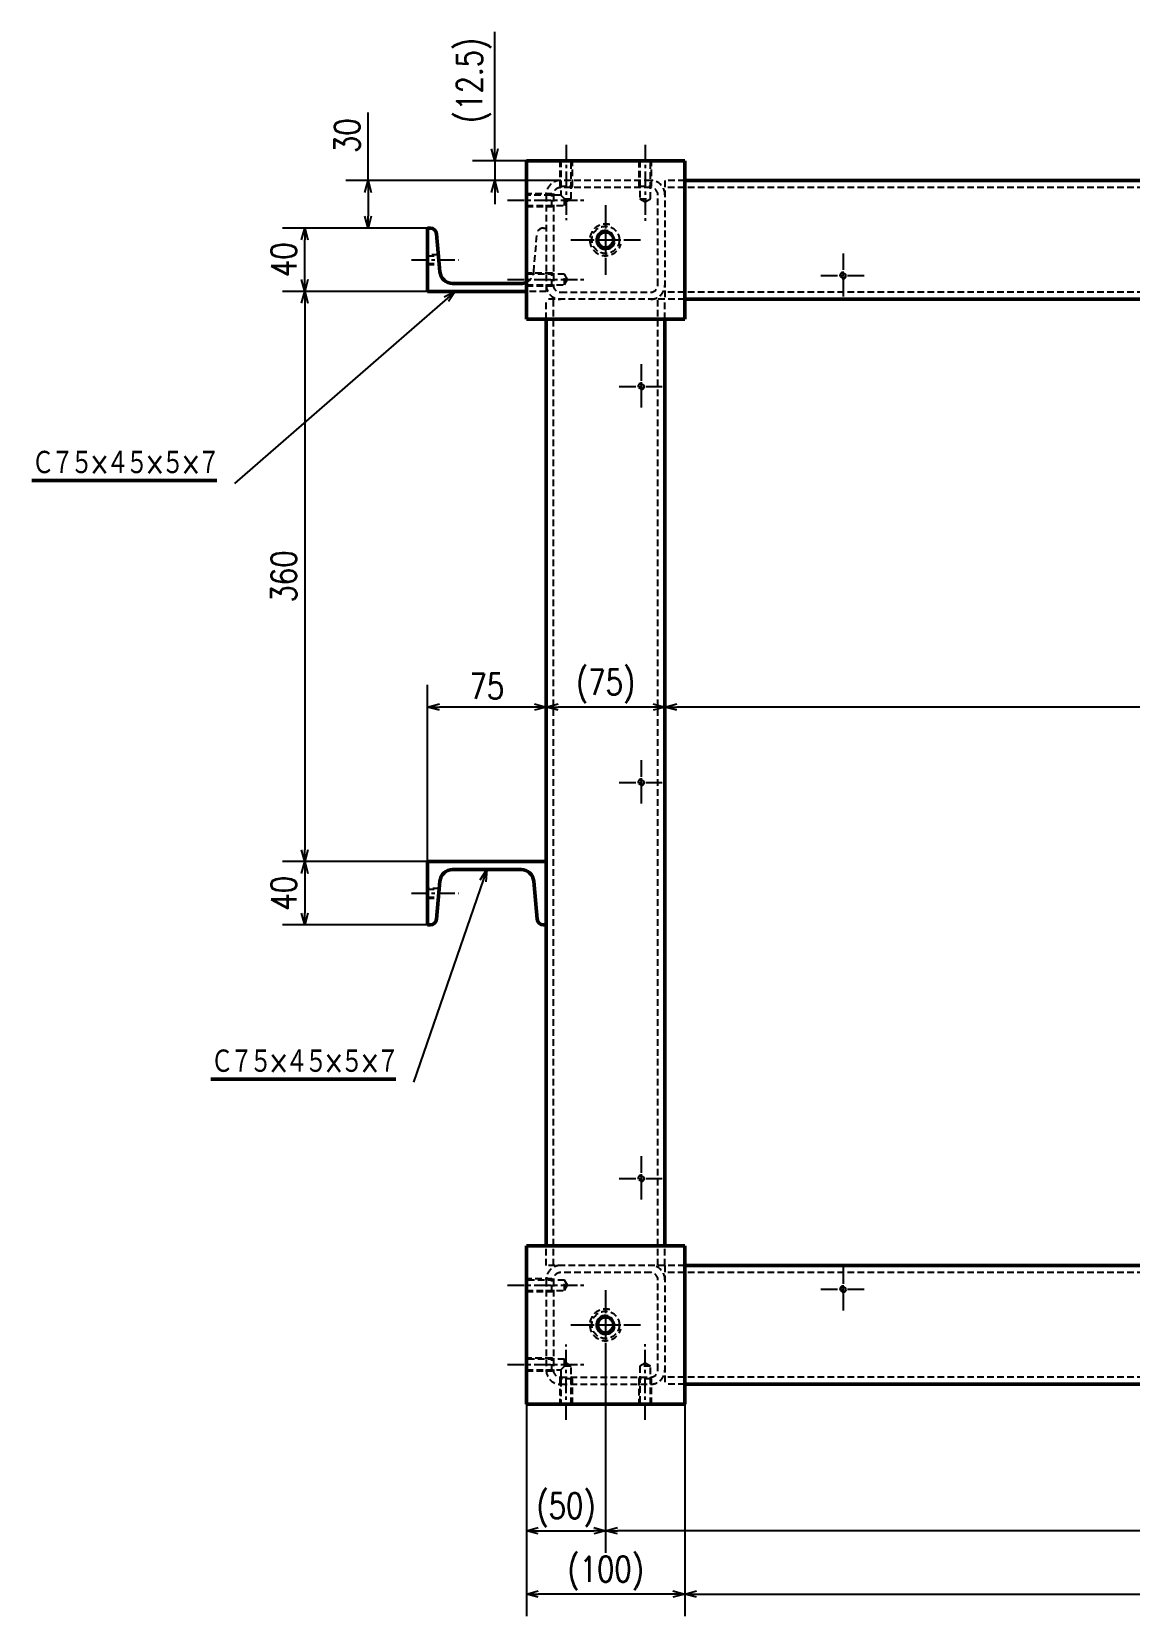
# Model space of a CAD drawing. Header units: millimetres. Extents: x -2067 to 1403, y -5380 to 1186.
# Drawn here: x -1212 to -519, y 186 to 1186 of the extents above; entities that cross this region are included whole.
import ezdxf

# ---------------------------------------------------------------- set-up
doc = ezdxf.new("R2010")
doc.units = ezdxf.units.MM
doc.header["$LTSCALE"] = 0.331102
doc.linetypes.add('CENTER', pattern=[50.8, 31.75, -6.35, 6.35, -6.35])
doc.linetypes.add('DASHED', pattern=[19.05, 12.7, -6.35])
doc.layers.add('設計用（構成部品類）', color=7, linetype='Continuous')
doc.styles.get("Standard").update_dxf_attribs({"font": 'txt', "bigfont": 'extfont2'})
doc.dimstyles.get("Standard").update_dxf_attribs({"dimtxt": 2.5, "dimasz": 2.5, "dimexe": 1.25, "dimexo": 0.625, "dimtad": 1, "dimzin": 0, "dimdsep": 46, "dimtxsty": 'Standard', "dimcen": 2.5, "dimadec": 0, "dimazin": 0, "dimtfac": 0.75, "dimtmove": 0, "dimatfit": 3, "dimfxl": 1, "dimarcsym": 0})

# ---------------------------------------------------------------- blocks, each defined once
blk = doc.blocks.new('_OPEN30')
at = {"color": 0, "linetype": 'ByBlock', "lineweight": -2}
for p, q in [((-1, 0.267949), (0, 0)), ((0, 0), (-1, -0.267949)), ((0, 0), (-1, 0))]:
    blk.add_line(p, q, dxfattribs=at)
blk = doc.blocks.new('*D233')
at = {"layer": 'Defpoints', "color": 0}
for p in [(-850, 352), (-50, 352), (-850, 240)]:
    blk.add_point(p, dxfattribs=at)
at = {"layer": '設計用（構成部品類）', "color": 0, "linetype": 'Continuous', "lineweight": 25}
for p, q in [((-850, 352), (-850, 226)), ((-50, 352), (-50, 226)), ((-57.5, 240), (-842.5, 240))]:
    blk.add_line(p, q, dxfattribs=at)
at = {"layer": '設計用（構成部品類）', "color": 0, "lineweight": 25, "xscale": 7.5, "yscale": 7.5, "zscale": 7.5}
for p, rotation in [((-850, 240), 180), ((-50, 240), 360)]:
    blk.add_blockref('_OPEN30', p, dxfattribs=dict(at, rotation=rotation))
at = {"layer": '設計用（構成部品類）', "color": 0, "lineweight": 50, "insert": (-450, 253.168), "char_height": 16, "attachment_point": 5}
blk.add_mtext('\\W0.800000;800', dxfattribs=at)
blk = doc.blocks.new('*D234')
at = {"layer": 'Defpoints', "color": 0}
for p in [(-850, 352), (-900, 320), (-850, 240)]:
    blk.add_point(p, dxfattribs=at)
at = {"layer": '設計用（構成部品類）', "color": 0, "linetype": 'Continuous', "lineweight": 25}
for p, q in [((-850, 352), (-850, 226)), ((-900, 320), (-900, 226)), ((-892.5, 240), (-857.5, 240))]:
    blk.add_line(p, q, dxfattribs=at)
at = {"layer": '設計用（構成部品類）', "color": 0, "lineweight": 25, "xscale": 7.5, "yscale": 7.5, "zscale": 7.5, "rotation": 180}
blk.add_blockref('_OPEN30', (-900, 240), dxfattribs=at)
at = {"layer": '設計用（構成部品類）', "color": 0, "lineweight": 25, "xscale": 7.5, "yscale": 7.5, "zscale": 7.5}
blk.add_blockref('_OPEN30', (-850, 240), dxfattribs=at)
at = {"layer": '設計用（構成部品類）', "color": 0, "lineweight": 50, "insert": (-875, 253.168), "char_height": 16, "attachment_point": 5}
blk.add_mtext('\\W0.800000;(50)', dxfattribs=at)
blk = doc.blocks.new('*D235')
at = {"layer": 'Defpoints', "color": 0}
for p in [(-900, 320), (-800, 320), (-900, 200)]:
    blk.add_point(p, dxfattribs=at)
at = {"layer": '設計用（構成部品類）', "color": 0, "linetype": 'Continuous', "lineweight": 25}
for p, q in [((-900, 320), (-900, 186)), ((-800, 320), (-800, 186)), ((-807.5, 200), (-892.5, 200))]:
    blk.add_line(p, q, dxfattribs=at)
at = {"layer": '設計用（構成部品類）', "color": 0, "lineweight": 25, "xscale": 7.5, "yscale": 7.5, "zscale": 7.5, "rotation": 180}
blk.add_blockref('_OPEN30', (-900, 200), dxfattribs=at)
at = {"layer": '設計用（構成部品類）', "color": 0, "lineweight": 25, "xscale": 7.5, "yscale": 7.5, "zscale": 7.5}
blk.add_blockref('_OPEN30', (-800, 200), dxfattribs=at)
at = {"layer": '設計用（構成部品類）', "color": 0, "lineweight": 50, "insert": (-850, 213.168), "char_height": 16, "attachment_point": 5}
blk.add_mtext('\\W0.800000;(100)', dxfattribs=at)
blk = doc.blocks.new('*D236')
at = {"layer": 'Defpoints', "color": 0}
for p in [(-800, 320), (-100, 320), (-100, 200)]:
    blk.add_point(p, dxfattribs=at)
at = {"layer": '設計用（構成部品類）', "color": 0, "linetype": 'Continuous', "lineweight": 25}
for p, q in [((-800, 320), (-800, 186)), ((-100, 320), (-100, 186)), ((-792.5, 200), (-107.5, 200))]:
    blk.add_line(p, q, dxfattribs=at)
at = {"layer": '設計用（構成部品類）', "color": 0, "lineweight": 25, "xscale": 7.5, "yscale": 7.5, "zscale": 7.5, "rotation": 180}
blk.add_blockref('_OPEN30', (-800, 200), dxfattribs=at)
at = {"layer": '設計用（構成部品類）', "color": 0, "lineweight": 25, "xscale": 7.5, "yscale": 7.5, "zscale": 7.5}
blk.add_blockref('_OPEN30', (-100, 200), dxfattribs=at)
at = {"layer": '設計用（構成部品類）', "color": 0, "lineweight": 50, "insert": (-450, 213.168), "char_height": 16, "attachment_point": 5}
blk.add_mtext('\\W0.800000;(700)', dxfattribs=at)
blk = doc.blocks.new('*D245')
at = {"layer": 'Defpoints', "color": 0}
for p in [(-812.5, 1005), (-87.5, 1005), (-812.5, 760)]:
    blk.add_point(p, dxfattribs=at)
at = {"layer": '設計用（構成部品類）', "color": 0, "linetype": 'Continuous', "lineweight": 25}
blk.add_line((-95, 760), (-805, 760), dxfattribs=at)
at = {"layer": '設計用（構成部品類）', "color": 0, "lineweight": 25, "xscale": 7.5, "yscale": 7.5, "zscale": 7.5}
for p, rotation in [((-812.5, 760), 180), ((-87.5, 760), 360)]:
    blk.add_blockref('_OPEN30', p, dxfattribs=dict(at, rotation=rotation))
at = {"layer": '設計用（構成部品類）', "color": 0, "lineweight": 50, "insert": (-450, 773.168), "char_height": 16, "attachment_point": 5}
blk.add_mtext('\\W0.800000;(725)', dxfattribs=at)
blk = doc.blocks.new('*D246')
at = {"layer": 'Defpoints', "color": 0}
for p in [(-887.5, 1005), (-812.5, 1005), (-887.5, 760)]:
    blk.add_point(p, dxfattribs=at)
at = {"layer": '設計用（構成部品類）', "color": 0, "linetype": 'Continuous', "lineweight": 25}
blk.add_line((-820, 760), (-880, 760), dxfattribs=at)
at = {"layer": '設計用（構成部品類）', "color": 0, "lineweight": 25, "xscale": 7.5, "yscale": 7.5, "zscale": 7.5, "rotation": 180}
blk.add_blockref('_OPEN30', (-887.5, 760), dxfattribs=at)
at = {"layer": '設計用（構成部品類）', "color": 0, "lineweight": 25, "xscale": 7.5, "yscale": 7.5, "zscale": 7.5}
blk.add_blockref('_OPEN30', (-812.5, 760), dxfattribs=at)
at = {"layer": '設計用（構成部品類）', "color": 0, "lineweight": 50, "insert": (-850, 773.168), "char_height": 16, "attachment_point": 5}
blk.add_mtext('\\W0.800000;(75)', dxfattribs=at)
blk = doc.blocks.new('*D247')
at = {"layer": 'Defpoints', "color": 0}
for p in [(-878.5, 1092.5), (-1000, 1062.5), (-962.5, 1062.5)]:
    blk.add_point(p, dxfattribs=at)
at = {"layer": '設計用（構成部品類）', "color": 0, "linetype": 'Continuous', "lineweight": 25}
for p, q in [((-1000, 1092.5), (-1000, 1135.5)), ((-878.5, 1092.5), (-1014, 1092.5)), ((-1000, 1085), (-1000, 1070)), ((-962.5, 1062.5), (-1014, 1062.5))]:
    blk.add_line(p, q, dxfattribs=at)
at = {"layer": '設計用（構成部品類）', "color": 0, "lineweight": 25, "xscale": 7.5, "yscale": 7.5, "zscale": 7.5}
for p, rotation in [((-1000, 1092.5), 90), ((-1000, 1062.5), 270)]:
    blk.add_blockref('_OPEN30', p, dxfattribs=dict(at, rotation=rotation))
at = {"layer": '設計用（構成部品類）', "color": 0, "lineweight": 50, "insert": (-1013.2, 1120.8), "char_height": 16, "attachment_point": 5, "rotation": 90}
blk.add_mtext('\\W0.800000;30', dxfattribs=at)
blk = doc.blocks.new('*D248')
at = {"layer": 'Defpoints', "color": 0}
for p in [(-1040, 1062.5), (-962.5, 1062.5), (-962.5, 1022.5)]:
    blk.add_point(p, dxfattribs=at)
at = {"layer": '設計用（構成部品類）', "color": 0, "linetype": 'Continuous', "lineweight": 25}
for p, q in [((-962.5, 1062.5), (-1054, 1062.5)), ((-1040, 1030), (-1040, 1055)), ((-962.5, 1022.5), (-1054, 1022.5))]:
    blk.add_line(p, q, dxfattribs=at)
at = {"layer": '設計用（構成部品類）', "color": 0, "lineweight": 25, "xscale": 7.5, "yscale": 7.5, "zscale": 7.5}
for p, rotation in [((-1040, 1062.5), 90), ((-1040, 1022.5), 270)]:
    blk.add_blockref('_OPEN30', p, dxfattribs=dict(at, rotation=rotation))
at = {"layer": '設計用（構成部品類）', "color": 0, "lineweight": 50, "insert": (-1053.3, 1042.5), "char_height": 16, "attachment_point": 5, "rotation": 90}
blk.add_mtext('\\W0.800000;40', dxfattribs=at)
blk = doc.blocks.new('*D249')
at = {"layer": 'Defpoints', "color": 0}
for p in [(-887.5, 1005), (-962.5, 760), (-962.5, 662.5)]:
    blk.add_point(p, dxfattribs=at)
at = {"layer": '設計用（構成部品類）', "color": 0, "linetype": 'Continuous', "lineweight": 25}
for p, q in [((-962.5, 662.5), (-962.5, 774)), ((-895, 760), (-955, 760))]:
    blk.add_line(p, q, dxfattribs=at)
at = {"layer": '設計用（構成部品類）', "color": 0, "lineweight": 25, "xscale": 7.5, "yscale": 7.5, "zscale": 7.5, "rotation": 180}
blk.add_blockref('_OPEN30', (-962.5, 760), dxfattribs=at)
at = {"layer": '設計用（構成部品類）', "color": 0, "lineweight": 25, "xscale": 7.5, "yscale": 7.5, "zscale": 7.5}
blk.add_blockref('_OPEN30', (-887.5, 760), dxfattribs=at)
at = {"layer": '設計用（構成部品類）', "color": 0, "lineweight": 50, "insert": (-925, 773.168), "char_height": 16, "attachment_point": 5}
blk.add_mtext('\\W0.800000;75', dxfattribs=at)
blk = doc.blocks.new('*D250')
at = {"layer": 'Defpoints', "color": 0}
for p in [(-962.5, 1022.5), (-1040, 662.5), (-962.5, 662.5)]:
    blk.add_point(p, dxfattribs=at)
at = {"layer": '設計用（構成部品類）', "color": 0, "linetype": 'Continuous', "lineweight": 25}
for p, q in [((-962.5, 1022.5), (-1054, 1022.5)), ((-1040, 1015), (-1040, 670)), ((-962.5, 662.5), (-1054, 662.5))]:
    blk.add_line(p, q, dxfattribs=at)
at = {"layer": '設計用（構成部品類）', "color": 0, "lineweight": 25, "xscale": 7.5, "yscale": 7.5, "zscale": 7.5}
for p, rotation in [((-1040, 1022.5), 90), ((-1040, 662.5), 270)]:
    blk.add_blockref('_OPEN30', p, dxfattribs=dict(at, rotation=rotation))
at = {"layer": '設計用（構成部品類）', "color": 0, "lineweight": 50, "insert": (-1053.2, 842.5), "char_height": 16, "attachment_point": 5, "rotation": 90}
blk.add_mtext('\\W0.800000;360', dxfattribs=at)
blk = doc.blocks.new('*D251')
at = {"layer": 'Defpoints', "color": 0}
for p in [(-962.5, 662.5), (-1040, 622.5), (-960.7, 622.5)]:
    blk.add_point(p, dxfattribs=at)
at = {"layer": '設計用（構成部品類）', "color": 0, "linetype": 'Continuous', "lineweight": 25}
for p, q in [((-962.5, 662.5), (-1054, 662.5)), ((-1040, 655), (-1040, 630)), ((-960.7, 622.5), (-1054, 622.5))]:
    blk.add_line(p, q, dxfattribs=at)
at = {"layer": '設計用（構成部品類）', "color": 0, "lineweight": 25, "xscale": 7.5, "yscale": 7.5, "zscale": 7.5}
for p, rotation in [((-1040, 662.5), 90), ((-1040, 622.5), 270)]:
    blk.add_blockref('_OPEN30', p, dxfattribs=dict(at, rotation=rotation))
at = {"layer": '設計用（構成部品類）', "color": 0, "lineweight": 50, "insert": (-1053.3, 642.5), "char_height": 16, "attachment_point": 5, "rotation": 90}
blk.add_mtext('\\W0.800000;40', dxfattribs=at)
blk = doc.blocks.new('*D252')
at = {"layer": 'Defpoints', "color": 0}
for p in [(-900, 1105), (-920, 1092.5), (-878.5, 1092.5)]:
    blk.add_point(p, dxfattribs=at)
at = {"layer": '設計用（構成部品類）', "color": 0, "linetype": 'Continuous', "lineweight": 25}
for p, q in [((-920, 1105), (-920, 1186.4)), ((-920, 1112.5), (-920, 1120)), ((-900, 1105), (-934, 1105)), ((-920, 1105), (-920, 1092.5)), ((-878.5, 1092.5), (-934, 1092.5)), ((-920, 1085), (-920, 1077.5))]:
    blk.add_line(p, q, dxfattribs=at)
at = {"layer": '設計用（構成部品類）', "color": 0, "lineweight": 25, "xscale": 7.5, "yscale": 7.5, "zscale": 7.5}
for p, rotation in [((-920, 1105), 270), ((-920, 1092.5), 90)]:
    blk.add_blockref('_OPEN30', p, dxfattribs=dict(at, rotation=rotation))
at = {"layer": '設計用（構成部品類）', "color": 0, "lineweight": 50, "insert": (-933.2, 1155.7), "char_height": 16, "attachment_point": 5, "rotation": 90}
blk.add_mtext('\\W0.800000;(12.5)', dxfattribs=at)
blk = doc.blocks.new('JZB_0047')
at = {"layer": '設計用（構成部品類）', "color": 8, "linetype": 'CENTER', "lineweight": 25}
blk.add_line((0, 3), (29.5, 3), dxfattribs=at)
at = {"layer": '設計用（構成部品類）', "color": 254, "linetype": 'DASHED', "lineweight": 25}
for p, q in [((17.5, 6), (10, 6)), ((10, 5.5), (17.5, 5.5)), ((10, 0.5), (17, 0.5)), ((10, 0), (17, 0))]:
    blk.add_line(p, q, dxfattribs=at)
blk = doc.blocks.new('JZB_0061')
at = {"layer": '設計用（構成部品類）', "color": 8, "linetype": 'CENTER', "lineweight": 25}
for p, q in [((14, 28), (14, 0)), ((0, 14), (28, 14))]:
    blk.add_line(p, q, dxfattribs=at)
at = {"layer": '設計用（構成部品類）', "color": 254, "linetype": 'DASHED', "lineweight": 25}
blk.add_circle((14, 14), 1.62, dxfattribs=at)
blk.add_arc((14, 14), 2, 75, 345, dxfattribs=at)
blk = doc.blocks.new('JZB_0062')
at = {"layer": '設計用（構成部品類）', "color": 8, "linetype": 'CENTER', "lineweight": 25}
for p, q in [((14, 28), (14, 0)), ((0, 14), (28, 14))]:
    blk.add_line(p, q, dxfattribs=at)
at = {"layer": '設計用（構成部品類）', "color": 254, "linetype": 'DASHED', "lineweight": 25}
blk.add_circle((14, 14), 1.62, dxfattribs=at)
blk.add_arc((14, 14), 2, 75, 345, dxfattribs=at)
blk = doc.blocks.new('JZB_0063')
at = {"layer": '設計用（構成部品類）', "color": 8, "linetype": 'CENTER', "lineweight": 25}
for p, q in [((14, 28), (14, 0)), ((0, 14), (28, 14))]:
    blk.add_line(p, q, dxfattribs=at)
at = {"layer": '設計用（構成部品類）', "color": 254, "linetype": 'DASHED', "lineweight": 25}
blk.add_circle((14, 14), 1.62, dxfattribs=at)
blk.add_arc((14, 14), 2, 75, 345, dxfattribs=at)
blk = doc.blocks.new('JZB_0064')
at = {"layer": '設計用（構成部品類）', "color": 8, "linetype": 'CENTER', "lineweight": 25}
blk.add_line((0, 4), (49.9, 4), dxfattribs=at)
at = {"layer": '設計用（構成部品類）', "color": 254, "linetype": 'DASHED', "lineweight": 25}
for p, q in [((28, 8), (12, 8)), ((36, 7.3), (12, 7.3)), ((12, 0.7), (36, 0.7)), ((28, 0), (28, 8)), ((29.2, 7.3), (28, 8)), ((28, 0), (29.2, 0.7)), ((37.9, 4), (36, 7.3)), ((36, 0.7), (36, 7.3)), ((36, 0.7), (37.9, 4)), ((12, 0), (28, 0))]:
    blk.add_line(p, q, dxfattribs=at)
blk = doc.blocks.new('JZB_0065')
at = {"layer": '設計用（構成部品類）', "color": 8, "linetype": 'CENTER', "lineweight": 25}
blk.add_line((0, 4), (49.6, 4), dxfattribs=at)
at = {"layer": '設計用（構成部品類）', "color": 254, "linetype": 'DASHED', "lineweight": 25}
for p, q in [((28, 8), (12, 8)), ((33.7, 7.3), (12, 7.3)), ((12, 0.7), (36, 0.7)), ((28, 0), (28, 8)), ((29.2, 7.3), (28, 8)), ((28, 0), (29.2, 0.7)), ((36, 0.7), (36, 5)), ((36, 0.7), (37.6, 3.4)), ((12, 0), (28, 0))]:
    blk.add_line(p, q, dxfattribs=at)
blk = doc.blocks.new('JZB_0066')
at = {"layer": '設計用（構成部品類）', "color": 8, "linetype": 'CENTER', "lineweight": 25}
blk.add_line((4, 47.6), (4, 0), dxfattribs=at)
at = {"layer": '設計用（構成部品類）', "color": 254, "linetype": 'DASHED', "lineweight": 25}
for p, q in [((0, 37.6), (0, 21.6)), ((0.7, 37.6), (0.7, 15.9)), ((7.3, 13.6), (7.3, 37.6)), ((8, 21.6), (8, 37.6)), ((0, 21.6), (0.7, 20.4)), ((0, 21.6), (8, 21.6)), ((7.3, 20.4), (8, 21.6)), ((3, 13.6), (7.3, 13.6)), ((4.6, 12), (7.3, 13.6))]:
    blk.add_line(p, q, dxfattribs=at)
blk = doc.blocks.new('JZB_0067')
at = {"layer": '設計用（構成部品類）', "color": 8, "linetype": 'CENTER', "lineweight": 25}
blk.add_line((4, 47.9), (4, 0), dxfattribs=at)
at = {"layer": '設計用（構成部品類）', "color": 254, "linetype": 'DASHED', "lineweight": 25}
for p, q in [((0, 37.9), (0, 21.9)), ((0.7, 37.9), (0.7, 13.9)), ((7.3, 13.9), (7.3, 37.9)), ((8, 21.9), (8, 37.9)), ((0, 21.9), (0.7, 20.8)), ((0, 21.9), (8, 21.9)), ((7.3, 20.8), (8, 21.9)), ((0.7, 13.9), (4, 12)), ((0.7, 13.9), (7.3, 13.9)), ((4, 12), (7.3, 13.9))]:
    blk.add_line(p, q, dxfattribs=at)
blk = doc.blocks.new('JZB_0068')
at = {"layer": '設計用（構成部品類）', "color": 8, "linetype": 'CENTER', "lineweight": 25}
for p, q in [((22, 44), (22, 0)), ((0, 22), (44, 22))]:
    blk.add_line(p, q, dxfattribs=at)
at = {"layer": '設計用（構成部品類）', "color": 254, "linetype": 'DASHED', "lineweight": 25}
blk.add_circle((22, 22), 8.65, dxfattribs=at)
blk.add_arc((22, 22), 10, 75, 345, dxfattribs=at)
blk = doc.blocks.new('JZB_0069')
at = {"layer": '設計用（構成部品類）', "color": 8, "linetype": 'CENTER', "lineweight": 25}
blk.add_line((0, 4), (49.6, 4), dxfattribs=at)
at = {"layer": '設計用（構成部品類）', "color": 254, "linetype": 'DASHED', "lineweight": 25}
for p, q in [((28, 8), (12, 8)), ((36, 7.3), (12, 7.3)), ((12, 0.7), (33.7, 0.7)), ((29.2, 7.3), (28, 8)), ((28, 0), (28, 8)), ((28, 0), (29.2, 0.7)), ((36, 3), (36, 7.3)), ((37.6, 4.6), (36, 7.3)), ((37.6, 4.6), (37.5, 4.5)), ((12, 0), (28, 0))]:
    blk.add_line(p, q, dxfattribs=at)
blk = doc.blocks.new('JZB_0070')
at = {"layer": '設計用（構成部品類）', "color": 8, "linetype": 'CENTER', "lineweight": 25}
blk.add_line((0, 4), (49.9, 4), dxfattribs=at)
at = {"layer": '設計用（構成部品類）', "color": 254, "linetype": 'DASHED', "lineweight": 25}
for p, q in [((28, 8), (12, 8)), ((36, 7.3), (12, 7.3)), ((12, 0.7), (36, 0.7)), ((29.2, 7.3), (28, 8)), ((28, 0), (28, 8)), ((28, 0), (29.2, 0.7)), ((37.9, 4), (36, 7.3)), ((36, 0.7), (36, 7.3)), ((36, 0.7), (37.9, 4)), ((12, 0), (28, 0))]:
    blk.add_line(p, q, dxfattribs=at)
blk = doc.blocks.new('JZB_0071')
at = {"layer": '設計用（構成部品類）', "color": 8, "linetype": 'CENTER', "lineweight": 25}
blk.add_line((4, 0), (4, 47.9), dxfattribs=at)
at = {"layer": '設計用（構成部品類）', "color": 254, "linetype": 'DASHED', "lineweight": 25}
for p, q in [((4, 35.9), (0.7, 34)), ((0.7, 34), (0.7, 10)), ((7.3, 34), (0.7, 34)), ((7.3, 34), (4, 35.9)), ((7.3, 10), (7.3, 34)), ((0.7, 27.2), (0, 26)), ((0, 26), (0, 10)), ((8, 26), (0, 26)), ((8, 26), (7.3, 27.2)), ((8, 10), (8, 26))]:
    blk.add_line(p, q, dxfattribs=at)
blk = doc.blocks.new('JZB_0072')
at = {"layer": '設計用（構成部品類）', "color": 8, "linetype": 'CENTER', "lineweight": 25}
blk.add_line((4, 0), (4, 47.6), dxfattribs=at)
at = {"layer": '設計用（構成部品類）', "color": 254, "linetype": 'DASHED', "lineweight": 25}
for p, q in [((0.7, 31.7), (0.7, 10)), ((7.3, 34), (3, 34)), ((7.3, 34), (4.6, 35.6)), ((7.3, 10), (7.3, 34)), ((0.7, 27.2), (0, 26)), ((0, 26), (0, 10)), ((8, 26), (0, 26)), ((8, 26), (7.3, 27.2)), ((8, 10), (8, 26))]:
    blk.add_line(p, q, dxfattribs=at)
blk = doc.blocks.new('JZB_0073')
at = {"layer": '設計用（構成部品類）', "color": 8, "linetype": 'CENTER', "lineweight": 25}
for p, q in [((22, 44), (22, 0)), ((0, 22), (44, 22))]:
    blk.add_line(p, q, dxfattribs=at)
at = {"layer": '設計用（構成部品類）', "color": 254, "linetype": 'DASHED', "lineweight": 25}
blk.add_circle((22, 22), 8.65, dxfattribs=at)
blk.add_arc((22, 22), 10, 75, 345, dxfattribs=at)
blk = doc.blocks.new('JZB_0074')
at = {"layer": '設計用（構成部品類）', "color": 8, "linetype": 'CENTER', "lineweight": 25}
for p, q in [((14, 28), (14, 0)), ((0, 14), (28, 14))]:
    blk.add_line(p, q, dxfattribs=at)
at = {"layer": '設計用（構成部品類）', "color": 254, "linetype": 'DASHED', "lineweight": 25}
blk.add_circle((14, 14), 1.62, dxfattribs=at)
blk.add_arc((14, 14), 2, 75, 345, dxfattribs=at)
blk = doc.blocks.new('JZB_0079')
at = {"layer": '設計用（構成部品類）', "color": 8, "linetype": 'CENTER', "lineweight": 25}
for p, q in [((14, 28), (14, 0)), ((0, 14), (28, 14))]:
    blk.add_line(p, q, dxfattribs=at)
at = {"layer": '設計用（構成部品類）', "color": 254, "linetype": 'DASHED', "lineweight": 25}
blk.add_circle((14, 14), 1.62, dxfattribs=at)
blk.add_arc((14, 14), 2, 75, 345, dxfattribs=at)
blk = doc.blocks.new('JZB_0080')
at = {"layer": '設計用（構成部品類）', "color": 8, "linetype": 'CENTER', "lineweight": 25}
for p, q in [((18, 36), (18, 0)), ((0, 18), (36, 18))]:
    blk.add_line(p, q, dxfattribs=at)
at = {"layer": '設計用（構成部品類）', "color": 254, "linetype": 'Continuous', "lineweight": 50}
blk.add_circle((18, 18), 5.05, dxfattribs=at)
at = {"layer": '設計用（構成部品類）', "color": 254, "linetype": 'Continuous', "lineweight": 25}
blk.add_arc((18, 18), 6, 75, 345, dxfattribs=at)
blk = doc.blocks.new('JZB_0081')
at = {"layer": '設計用（構成部品類）', "color": 8, "linetype": 'CENTER', "lineweight": 25}
for p, q in [((18, 36), (18, 0)), ((0, 18), (36, 18))]:
    blk.add_line(p, q, dxfattribs=at)
at = {"layer": '設計用（構成部品類）', "color": 254, "linetype": 'Continuous', "lineweight": 50}
blk.add_circle((18, 18), 5.05, dxfattribs=at)
at = {"layer": '設計用（構成部品類）', "color": 254, "linetype": 'Continuous', "lineweight": 25}
blk.add_arc((18, 18), 6, 75, 345, dxfattribs=at)
blk = doc.blocks.new('JZB_0084')
at = {"layer": '設計用（構成部品類）', "color": 8, "linetype": 'CENTER', "lineweight": 25}
blk.add_line((0, 3), (29.5, 3), dxfattribs=at)
at = {"layer": '設計用（構成部品類）', "color": 254, "linetype": 'DASHED', "lineweight": 25}
for p, q in [((17, 6), (10, 6)), ((10, 5.5), (17, 5.5)), ((10, 0.5), (17.5, 0.5)), ((10, 0), (17.5, 0))]:
    blk.add_line(p, q, dxfattribs=at)

msp = doc.modelspace()

# ---------------------------------------------------------------- linework, layer by layer
at = {"layer": '設計用（構成部品類）', "color": 254, "linetype": 'Continuous', "lineweight": 50}
for p, q in [((-900, 1105), (-900, 1005)), ((-900, 1105), (-800, 1105)), ((-800, 1105), (-800, 1005)), ((-100, 1092.5), (-800, 1092.5)), ((-962.5, 1062.5), (-960.6964, 1062.5)), ((-962.5, 1022.5), (-962.5, 1062.5)), ((-956.7116, 1058.8486), (-954.6079, 1034.8028)), ((-900, 1022.5), (-962.5, 1022.5)), ((-946.6383, 1027.5), (-903.3617, 1027.5)), ((-100, 1017.5), (-800, 1017.5)), ((-900, 1005), (-800, 1005)), ((-887.5, 420), (-887.5, 1005)), ((-812.5, 420), (-812.5, 1005)), ((-962.5, 622.5), (-962.5, 662.5)), ((-962.5, 662.5), (-887.5, 662.5)), ((-903.3617, 657.5), (-946.6383, 657.5)), ((-954.6079, 650.1972), (-956.7116, 626.1514)), ((-893.2884, 626.1514), (-895.3921, 650.1972)), ((-960.6964, 622.5), (-962.5, 622.5)), ((-887.5, 622.5), (-889.3036, 622.5)), ((-900, 420), (-900, 320)), ((-900, 420), (-800, 420)), ((-800, 420), (-800, 320)), ((-100, 407.5), (-800, 407.5)), ((-100, 332.5), (-800, 332.5)), ((-900, 320), (-800, 320))]:
    msp.add_line(p, q, dxfattribs=at)
at = {"layer": '設計用（構成部品類）', "color": 254, "linetype": 'DASHED', "lineweight": 25}
for p, q in [((-821.5, 1092.5), (-878.5, 1092.5)), ((-800, 1092.5), (-812.5, 1092.5)), ((-812.5, 1092.5), (-812.5, 1017.5)), ((-887.5, 1083.5), (-887.5, 1026.5)), ((-883, 1083.5), (-883, 1026.5)), ((-821.5, 1088), (-878.5, 1088)), ((-878.325, 1083.325), (-876, 1081)), ((-817, 1026.5), (-817, 1083.5)), ((-87.5, 1088), (-812.5, 1088)), ((-889.3036, 1062.5), (-887.5, 1062.5)), ((-895.3921, 1034.8028), (-893.2884, 1058.8486)), ((-887.5, 1022.5), (-900, 1022.5)), ((-887.5, 1026.5), (-887.5, 1022.5)), ((-878.5, 1022), (-821.5, 1022)), ((-87.5, 1022), (-812.5, 1022)), ((-887.5, 1005), (-887.5, 1017.5)), ((-812.5, 1017.5), (-887.5, 1017.5)), ((-883, 407.5), (-883, 1017.5)), ((-817, 407.5), (-817, 1017.5)), ((-812.5, 1005), (-812.5, 1017.5)), ((-800, 1017.5), (-812.5, 1017.5)), ((-887.5, 407.5), (-887.5, 420)), ((-812.5, 407.5), (-812.5, 420)), ((-812.5, 407.5), (-887.5, 407.5)), ((-821.5, 403), (-878.5, 403)), ((-800, 407.5), (-812.5, 407.5)), ((-812.5, 407.5), (-812.5, 332.5)), ((-87.5, 403), (-812.5, 403)), ((-887.5, 398.5), (-887.5, 341.5)), ((-883, 398.5), (-883, 341.5)), ((-817, 341.5), (-817, 398.5)), ((-878.325, 341.675), (-876, 344)), ((-878.5, 337), (-821.5, 337)), ((-878.5, 332.5), (-821.5, 332.5)), ((-87.5, 337), (-812.5, 337)), ((-800, 332.5), (-812.5, 332.5))]:
    msp.add_line(p, q, dxfattribs=at)
for centre, radius, start, end in [((-878.5, 1083.5), 9, 90, 180), ((-821.5, 1083.5), 9, 0, 90), ((-878.5, 1083.5), 4.5, 90, 180), ((-821.5, 1083.5), 4.5, 0, 90), ((-889.3036, 1058.5), 4, 90, 175), ((-903.3617, 1035.5), 8, 294.8480122, 355), ((-878.5, 1026.5), 9, 180, 270), ((-878.5, 1026.5), 4.5, 180, 270), ((-821.5, 1026.5), 4.5, 270, 0), ((-821.5, 1026.5), 9, 270, 0), ((-878.5, 398.5), 9, 90, 180), ((-878.5, 398.5), 4.5, 90, 180), ((-821.5, 398.5), 9, 0, 90), ((-821.5, 398.5), 4.5, 0, 90), ((-878.5, 341.5), 9, 180, 270), ((-878.5, 341.5), 4.5, 180, 270), ((-821.5, 341.5), 9, 270, 0), ((-821.5, 341.5), 4.5, 270, 0)]:
    msp.add_arc(centre, radius, start, end, dxfattribs=at)
at = {"layer": '設計用（構成部品類）', "color": 254, "linetype": 'Continuous', "lineweight": 50}
for centre, radius, start, end in [((-960.6964, 1058.5), 4, 5, 90), ((-946.6383, 1035.5), 8, 185, 270), ((-903.3617, 1035.5), 8, 270, 294.8480122), ((-946.6383, 649.5), 8, 90, 175), ((-903.3617, 649.5), 8, 5, 90), ((-960.6964, 626.5), 4, 270, 355), ((-889.3036, 626.5), 4, 185, 270)]:
    msp.add_arc(centre, radius, start, end, dxfattribs=at)
at = {"layer": '設計用（構成部品類）', "color": 254, "linetype": 'DASHED', "lineweight": 25}
for points, knots in [([(-874.4169, 1079.4169), (-874.4507, 1079.4507), (-874.7397, 1079.7397), (-875.2674, 1080.2674), (-875.7613, 1080.7613), (-876, 1081)], [0, 0, 0, 0, 0.143366879, 1.225906173, 2.238784588, 2.238784588, 2.238784588, 2.238784588]), ([(-876, 1081), (-875.6666, 1080.6666), (-875.2233, 1080.2233), (-874.7021, 1079.7021), (-874.5078, 1079.5078), (-874.4234, 1079.4234), (-874.4169, 1079.4169)], [0, 0, 0, 0, 1.414405632, 1.880940734, 2.211224176, 2.238784588, 2.238784588, 2.238784588, 2.238784588]), ([(-876, 344), (-875.6666, 344.3334), (-875.2233, 344.7767), (-874.7021, 345.2979), (-874.5078, 345.4922), (-874.4234, 345.5766), (-874.4169, 345.5831)], [0, 0, 0, 0, 1.414405632, 1.880940734, 2.211224176, 2.238784588, 2.238784588, 2.238784588, 2.238784588])]:
    msp.add_open_spline(points, degree=3, knots=knots, dxfattribs=at)

# ---------------------------------------------------------------- block references
at = {"layer": '設計用（構成部品類）'}
for name, p in [('JZB_0066', (-879, 1067.4144)), ('JZB_0067', (-829, 1067.0803)), ('JZB_0065', (-912, 1076)), ('JZB_0068', (-872, 1033)), ('JZB_0080', (-868, 1037)), ('JZB_0084', (-972.5, 1039.5)), ('JZB_0074', (-714, 1018.5)), ('JZB_0064', (-912, 1026)), ('JZB_0063', (-841.5, 948.5)), ('JZB_0062', (-841.5, 698.5)), ('JZB_0047', (-972.5, 639.5)), ('JZB_0061', (-841.5, 448.5)), ('JZB_0079', (-714, 378.5)), ('JZB_0070', (-912, 391)), ('JZB_0073', (-872, 348)), ('JZB_0081', (-868, 352)), ('JZB_0072', (-879, 310)), ('JZB_0071', (-829, 310)), ('JZB_0069', (-912, 341))]:
    msp.add_blockref(name, p, dxfattribs=at)

# ---------------------------------------------------------------- texts
at = {"layer": '設計用（構成部品類）', "color": 7, "lineweight": 50, "char_height": 16, "width": 166.565304, "attachment_point": 7, "line_spacing_factor": 0.6}
for insert in [(-1212.4637, 906.1917), (-1099.3815, 528.2182)]:
    msp.add_mtext('\\A1;\\W0.816497;\\T0.816497;\\LＣ７５×４５×５×７\\l', dxfattribs=dict(at, insert=insert))

# ---------------------------------------------------------------- dimensions: what is measured, and where the dimension line sits
at = {"layer": '設計用（構成部品類）', "color": 7, "linetype": 'Continuous', "lineweight": 50}
for base, p1, p2, angle, override, picture, middle in [((-920, 1092.5), (-900, 1105), (-878.5, 1092.5), 270, {"dimtxt": 16, "dimasz": 7.5, "dimexe": 14, "dimexo": 0, "dimgap": 5, "dimdec": 3, "dimzin": 8, "dimpost": '(<>)', "dimblk": 'OPEN30', "dimclrd": 0, "dimclre": 0, "dimclrt": 0, "dimtp": 0, "dimtm": 0, "dimlwd": 25, "dimlwe": 25}, '*D252', (-920, 1155.7)), ((-1000, 1062.5), (-878.5, 1092.5), (-962.5, 1062.5), 270, {"dimtxt": 16, "dimasz": 7.5, "dimexe": 14, "dimexo": 0, "dimgap": 5, "dimdec": 3, "dimzin": 8, "dimblk": 'OPEN30', "dimclrd": 0, "dimclre": 0, "dimclrt": 0, "dimtp": 0, "dimtm": 0, "dimlwd": 25, "dimlwe": 25}, '*D247', (-1000, 1120.8)), ((-1040, 1062.5), (-962.5, 1022.5), (-962.5, 1062.5), 90, {"dimtxt": 16, "dimasz": 7.5, "dimexe": 14, "dimexo": 0, "dimgap": 5, "dimdec": 3, "dimzin": 8, "dimblk": 'OPEN30', "dimclrd": 0, "dimclre": 0, "dimclrt": 0, "dimtp": 0, "dimtm": 0, "dimlwd": 25, "dimlwe": 25}, '*D248', (-1040, 1042.5)), ((-1040, 662.5), (-962.5, 1022.5), (-962.5, 662.5), 270, {"dimtxt": 16, "dimasz": 7.5, "dimexe": 14, "dimexo": 0, "dimgap": 5, "dimdec": 3, "dimzin": 8, "dimblk": 'OPEN30', "dimclrd": 0, "dimclre": 0, "dimclrt": 0, "dimtp": 0, "dimtm": 0, "dimlwd": 25, "dimlwe": 25}, '*D250', (-1040, 842.5)), ((-962.5, 760), (-887.5, 1005), (-962.5, 662.5), 180, {"dimtxt": 16, "dimasz": 7.5, "dimexe": 14, "dimexo": 0, "dimgap": 5, "dimdec": 3, "dimzin": 8, "dimblk": 'OPEN30', "dimse1": 1, "dimclrd": 0, "dimclre": 0, "dimclrt": 0, "dimtp": 0, "dimtm": 0, "dimlwd": 25, "dimlwe": 25}, '*D249', (-925, 760)), ((-887.5, 760), (-812.5, 1005), (-887.5, 1005), 180, {"dimtxt": 16, "dimasz": 7.5, "dimexe": 14, "dimexo": 0, "dimgap": 5, "dimdec": 3, "dimzin": 8, "dimpost": '(<>)', "dimblk": 'OPEN30', "dimse1": 1, "dimse2": 1, "dimclrd": 0, "dimclre": 0, "dimclrt": 0, "dimtp": 0, "dimtm": 0, "dimlwd": 25, "dimlwe": 25}, '*D246', (-850, 760)), ((-812.5, 760), (-87.5, 1005), (-812.5, 1005), 180, {"dimtxt": 16, "dimasz": 7.5, "dimexe": 14, "dimexo": 0, "dimgap": 5, "dimdec": 3, "dimzin": 8, "dimpost": '(<>)', "dimblk": 'OPEN30', "dimse1": 1, "dimse2": 1, "dimclrd": 0, "dimclre": 0, "dimclrt": 0, "dimtp": 0, "dimtm": 0, "dimlwd": 25, "dimlwe": 25}, '*D245', (-450, 760)), ((-1040, 622.5), (-962.5, 662.5), (-960.6964, 622.5), 270, {"dimtxt": 16, "dimasz": 7.5, "dimexe": 14, "dimexo": 0, "dimgap": 5, "dimdec": 3, "dimzin": 8, "dimblk": 'OPEN30', "dimclrd": 0, "dimclre": 0, "dimclrt": 0, "dimtp": 0, "dimtm": 0, "dimlwd": 25, "dimlwe": 25}, '*D251', (-1040, 642.5)), ((-850, 240), (-50, 352), (-850, 352), 180, {"dimtxt": 16, "dimasz": 7.5, "dimexe": 14, "dimexo": 0, "dimgap": 5, "dimdec": 3, "dimzin": 8, "dimblk": 'OPEN30', "dimclrd": 0, "dimclre": 0, "dimclrt": 0, "dimtp": 0, "dimtm": 0, "dimlwd": 25, "dimlwe": 25}, '*D233', (-450, 240)), ((-900, 200), (-800, 320), (-900, 320), 180, {"dimtxt": 16, "dimasz": 7.5, "dimexe": 14, "dimexo": 0, "dimgap": 5, "dimdec": 3, "dimzin": 8, "dimpost": '(<>)', "dimblk": 'OPEN30', "dimclrd": 0, "dimclre": 0, "dimclrt": 0, "dimtp": 0, "dimtm": 0, "dimlwd": 25, "dimlwe": 25}, '*D235', (-850, 200))]:
    dim = msp.add_linear_dim(base=base, p1=p1, p2=p2, angle=angle, text='\\W0.800000;<>', dimstyle='Standard', override=override, dxfattribs=at)
    dim.commit()
    dim.dimension.update_dxf_attribs({"geometry": picture, "text_midpoint": middle, "dimtype": 160})
for base, p1, p2, picture, middle in [((-850, 240), (-900, 320), (-850, 352), '*D234', (-875, 240)), ((-100, 200), (-800, 320), (-100, 320), '*D236', (-450, 200))]:
    dim = msp.add_linear_dim(base=base, p1=p1, p2=p2, text='\\W0.800000;<>', dimstyle='Standard', override={"dimtxt": 16, "dimasz": 7.5, "dimexe": 14, "dimexo": 0, "dimgap": 5, "dimdec": 3, "dimzin": 8, "dimpost": '(<>)', "dimblk": 'OPEN30', "dimclrd": 0, "dimclre": 0, "dimclrt": 0, "dimtp": 0, "dimtm": 0, "dimlwd": 25, "dimlwe": 25}, dxfattribs=at)
    dim.commit()
    dim.dimension.update_dxf_attribs({"geometry": picture, "text_midpoint": middle, "dimtype": 160})

# ---------------------------------------------------------------- leaders
at = {"layer": '設計用（構成部品類）', "color": 7, "linetype": 'Continuous', "lineweight": 25}
for points in [[(-944.9204, 1022.5), (-1084.4637, 901.1917)], [(-925, 657.5), (-971.3815, 523.2182)]]:
    msp.add_leader(points, dimstyle='Standard', override={"dimasz": 7.5, "dimldrblk": 'OPEN30'}, dxfattribs=at)

doc.saveas('drawing.dxf')
